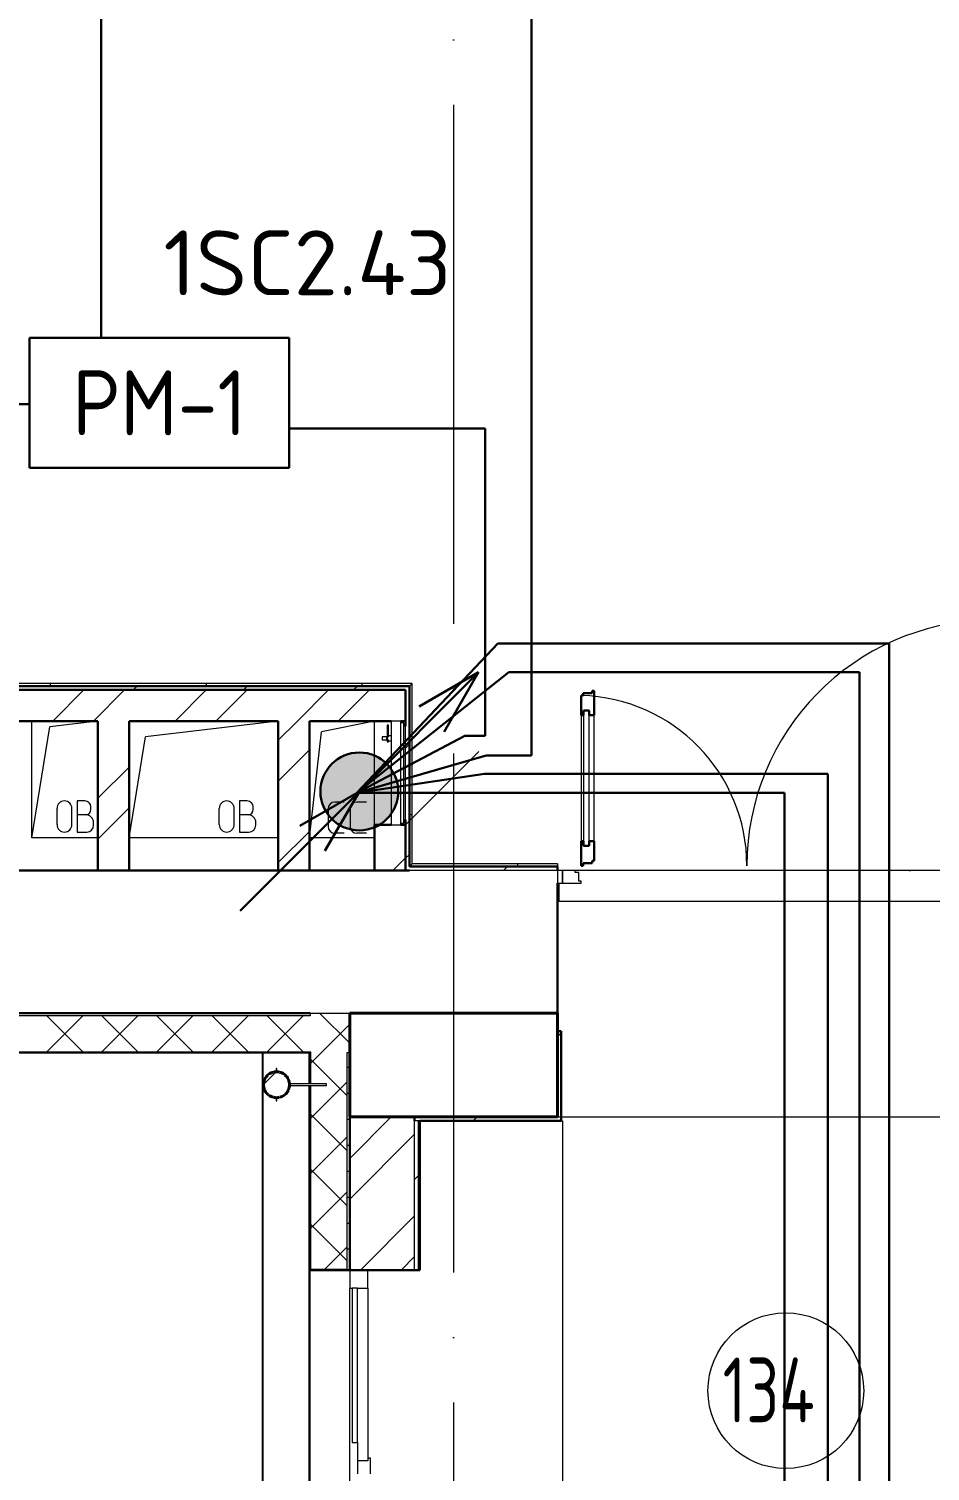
# Model space of a CAD drawing. Header units: millimetres. Extents: x -1073752 to 1436911, y -1379358 to 94781.
# Drawn here: x -1027003 to -1023531, y -888034 to -882477 of the extents above; entities that cross this region are included whole.
import ezdxf
from ezdxf.enums import TextEntityAlignment as Align

# ---------------------------------------------------------------- set-up
doc = ezdxf.new("R2010")
doc.units = ezdxf.units.MM
doc.set_wipeout_variables(frame=1)
doc.linetypes.add('ADSK_Линия сетки', pattern=[25, 20, -2.5, 0, -2.5])
doc.linetypes.add('ADSK_Сверху', pattern=[450, 300, -150])
for name, color, linetype, lineweight in [('_ Окна', 7, 'Continuous', 9), ('Provodka', 151, 'Continuous', 30), ('RC-Прочее_оборудование', 1, 'Continuous', 30), ('Двери', 252, 'Continuous', 9), ('лс', 5, 'Continuous', 30), ('Марки помещений', 7, 'Continuous', 20), ('Несущие колонны', 7, 'Continuous', 18), ('Обобщенные модели', 252, 'Continuous', 18), ('Оборудование', 7, 'Continuous', 18), ('Ограждение', 252, 'Continuous', 9), ('Окна', 7, 'Continuous', 9), ('Оси', 252, 'Continuous', 9), ('Перекрытие', 252, 'Continuous', 18), ('Стены внутренние', 7, 'Continuous', 18), ('Стены наружные', 7, 'Continuous', 18), ('Стены штриховка', 7, 'Continuous', 9)]:
    doc.layers.add(name, color=color, linetype=linetype, lineweight=lineweight)
doc.layers.add('Двери открывание', color=7, linetype='Continuous', lineweight=9, true_color=0xc0c0c0)
doc.layers.add('Линии', color=7, linetype='Continuous', lineweight=9, true_color=0x00a600)
doc.layers.add('Стены', color=194, linetype='Continuous')
doc.styles.add('GOST Common_3', font='', dxfattribs={"height": 3.5})
doc.styles.add('ISOCPEUR', font='isocpeur.ttf', dxfattribs={"height": 250})
doc.styles.add('RubezhCAD', font='isocpeur.ttf')
doc.styles.get("Standard").update_dxf_attribs({"font": 'arial.ttf'})
doc.styles.get('GOST Common_3').set_extended_font_data('GOST 2.304 type A')
pattern_1 = [(0, (-32119.8, 96), (0, 600), []), (90, (-32119.8, 96), (-600, 4e-14), [])]

# ---------------------------------------------------------------- blocks, each defined once
blk = doc.blocks.new('1 этаж')
at = {"layer": 'Обобщенные модели', "lineweight": 9, "true_color": 0x636466}
h = blk.add_hatch(dxfattribs=at)
h.set_pattern_fill('FP_8', color=251, style=0, pattern_type=2)
h.set_pattern_definition([(45, (-32119.82, 96), (-106.066, 106.066), [])])
h.paths.add_polyline_path([(-33647.3, 10881.5), (-33624.9, 10882.4), (-33605.5, 10892.5), (-33592.3, 10910.6), (-33587.8, 10930.3), (-33593.5, 10952.9), (-33608.5, 10970.3), (-33628.3, 10979), (-33651.3, 10977.9), (-33670.3, 10967.7), (-33683.3, 10949.9), (-33687.8, 10930.3), (-33682.1, 10907.6), (-33667.1, 10890.3), (-33649.2, 10881.8)])
at = {"layer": 'Ограждение', "true_color": 0x636466}
h = blk.add_hatch(dxfattribs=at)
h.set_pattern_fill('FP_25', color=251, style=0, pattern_type=2)
h.set_pattern_definition(pattern_1)
h.paths.add_polyline_path([(-33140.8, 12466.3), (-33125.8, 12466.3), (-33115.8, 12476.3), (-34690.8, 12476.3), (-34690.8, 12466.3), (-33401.2, 12466.3)])
h = blk.add_hatch(dxfattribs=at)
h.set_pattern_fill('FP_25', color=251, style=0, pattern_type=2)
h.set_pattern_definition(pattern_1)
h.paths.add_polyline_path([(-33125.8, 11771.3), (-33115.8, 11781.3), (-33115.8, 12476.3), (-33125.8, 12466.3), (-33125.8, 11968.6)])
h = blk.add_hatch(dxfattribs=at)
h.set_pattern_fill('FP_25', color=251, style=0, pattern_type=2)
h.set_pattern_definition(pattern_1)
h.paths.add_polyline_path([(-33042.5, 11771.3), (-32555.8, 11771.3), (-32555.8, 11781.3), (-33115.8, 11781.3), (-33125.8, 11771.3)])
at = {"color": 251, "lineweight": 18, "true_color": 0x636466}
for p, q in [((-33510.8, 11881.3), (-33464, 12289.5)), ((-33260.8, 12331.3), (-33464, 12289.5)), ((-33376.6, 12019.4), (-33413.1, 12019.4)), ((-33291.6, 12019.4), (-33328.1, 12019.4)), ((-33439.2, 11993.3), (-33439.2, 11925.5)), ((-33354.2, 11993.3), (-33354.2, 11925.5)), ((-33376.6, 11899.4), (-33413.1, 11899.4)), ((-33291.6, 11899.4), (-33328.1, 11899.4)), ((-33260.8, 11881.3), (-33510.8, 11881.3))]:
    blk.add_line(p, q, dxfattribs=at)
for centre, start, end in [((-33413.1, 11993.3), 90, 180), ((-33328.1, 11993.3), 90, 180), ((-33413.1, 11925.5), 180, 270), ((-33328.1, 11925.5), 180, 270)]:
    blk.add_arc(centre, 26.1, start, end, dxfattribs=at)
at = {"layer": '_ Окна', "color": 251, "lineweight": 18, "true_color": 0x636466}
for p, q in [((-33355.8, 10216.3), (-33355.8, 10146.3)), ((-33285.8, 10146.3), (-33285.8, 10216.3)), ((-33355.8, 10146.3), (-33345.8, 10146.3)), ((-33325.8, 10146.3), (-33285.8, 10146.3)), ((-33285.8, 9481.3), (-33325.8, 9481.3)), ((-33325.8, 9481.3), (-33325.8, 9431.3)), ((-33275.8, 9491.3), (-33285.8, 9491.3)), ((-33285.8, 9491.3), (-33285.8, 9481.3)), ((-33275.8, 9431.3), (-33275.8, 9491.3))]:
    blk.add_line(p, q, dxfattribs=at)
at = {"layer": '_ Окна', "color": 251, "true_color": 0x636466}
for p, q in [((-33325.8, 10146.3), (-33345.8, 10146.3)), ((-33345.8, 10146.3), (-33345.8, 9551.3)), ((-33325.8, 9551.3), (-33325.8, 10146.3)), ((-33345.8, 9551.3), (-33325.8, 9551.3))]:
    blk.add_line(p, q, dxfattribs=at)
at = {"layer": 'Двери', "color": 251, "lineweight": 30, "true_color": 0x636466}
for p, q in [((-32455.8, 12430.3), (-32463.8, 12430.3)), ((-32463.8, 12430.3), (-32463.8, 12354.3)), ((-32421.8, 12439.3), (-32455.8, 12439.3)), ((-32455.8, 12439.3), (-32455.8, 12430.3)), ((-32413.8, 12448.3), (-32421.8, 12448.3)), ((-32421.8, 12448.3), (-32421.8, 12439.3)), ((-32413.8, 12354.3), (-32413.8, 12448.3)), ((-32454.8, 12354.3), (-32463.8, 12354.3)), ((-32454.8, 12372.3), (-32454.8, 12354.3)), ((-32433.8, 12372.3), (-32454.8, 12372.3)), ((-32433.8, 12354.3), (-32433.8, 12372.3)), ((-32413.8, 12354.3), (-32433.8, 12354.3)), ((-32463.8, 11868.3), (-32463.8, 11774.3)), ((-32454.8, 11868.3), (-32463.8, 11868.3)), ((-32454.8, 11850.3), (-32454.8, 11868.3)), ((-32433.8, 11850.3), (-32454.8, 11850.3)), ((-32433.8, 11868.3), (-32433.8, 11850.3)), ((-32413.8, 11868.3), (-32433.8, 11868.3)), ((-32413.8, 11792.3), (-32413.8, 11868.3)), ((-32455.8, 11774.3), (-32455.8, 11783.3)), ((-32455.8, 11783.3), (-32421.8, 11783.3)), ((-32421.8, 11783.3), (-32421.8, 11792.3)), ((-32421.8, 11792.3), (-32413.8, 11792.3)), ((-32463.8, 11774.3), (-32455.8, 11774.3))]:
    blk.add_line(p, q, dxfattribs=at)
at = {"layer": 'Двери', "color": 251, "true_color": 0x636466}
for p, q in [((-32463.8, 12354.3), (-32463.8, 11868.3)), ((-32454.8, 12372.3), (-32454.8, 11850.3)), ((-32433.8, 12372.3), (-32454.8, 12372.3)), ((-32433.8, 11850.3), (-32433.8, 12372.3)), ((-32413.8, 11868.3), (-32413.8, 12354.3)), ((-32454.8, 11850.3), (-32433.8, 11850.3)), ((-32555.8, 11756.3), (-32555.8, 11706.3)), ((-32535.8, 11756.3), (-32555.8, 11756.3)), ((-32535.8, 11706.3), (-32535.8, 11756.3)), ((-32486.8, 11756.3), (-32535.8, 11756.3)), ((-32535.8, 11756.3), (-32535.8, 11706.3)), ((-32486.8, 11748.3), (-32486.8, 11756.3)), ((-32472.8, 11748.3), (-32486.8, 11748.3)), ((-32472.8, 11714.3), (-32472.8, 11748.3)), ((-32555.8, 11706.3), (-32535.8, 11706.3)), ((-32535.8, 11706.3), (-32463.8, 11706.3)), ((-32463.8, 11714.3), (-32472.8, 11714.3)), ((-32463.8, 11706.3), (-32463.8, 11714.3))]:
    blk.add_line(p, q, dxfattribs=at)
at = {"layer": 'Двери открывание', "color": 251, "true_color": 0x636466}
for centre, radius, start, end in [((-30879.8, 11774.3), 946, 91.0903, 180), ((-32481.8, 11774.3), 656, 0, 88.4277)]:
    blk.add_arc(centre, radius, start, end, dxfattribs=at)
at = {"layer": 'Линии', "color": 251, "lineweight": 18, "ltscale": 100, "true_color": 0x636466}
for p, q in [((-34580.8, 11881.3), (-34580.8, 12331.3)), ((-34580.8, 11881.3), (-34511.3, 12309.5)), ((-34325.8, 12331.3), (-34511.3, 12309.5)), ((-33630.8, 12331.3), (-34142.5, 12271.3)), ((-34205.8, 11881.3), (-34142.5, 12271.3)), ((-34375.8, 12023.8), (-34405.8, 12023.8)), ((-34405.8, 12023.8), (-34405.8, 11903.8)), ((-33750.8, 12023.8), (-33780.8, 12023.8)), ((-33780.8, 12023.8), (-33780.8, 11903.8)), ((-34483.4, 11932.5), (-34483.4, 11995.1)), ((-34426, 11932.5), (-34426, 11995.1)), ((-34372.5, 11970.5), (-34405.8, 11970.5)), ((-34352.5, 11990.5), (-34352.5, 12000.5)), ((-33858.3, 11932.5), (-33858.3, 11995.1)), ((-33800.9, 11932.5), (-33800.9, 11995.1)), ((-33747.4, 11970.5), (-33780.8, 11970.5)), ((-33727.4, 11990.5), (-33727.4, 12000.5)), ((-34405.8, 11903.8), (-34369.1, 11903.8)), ((-34342.5, 11930.5), (-34342.5, 11940.5)), ((-33780.8, 11903.8), (-33744.1, 11903.8)), ((-33717.4, 11930.5), (-33717.4, 11940.5)), ((-34325.8, 11881.3), (-34580.8, 11881.3)), ((-33630.8, 11881.3), (-34205.8, 11881.3))]:
    blk.add_line(p, q, dxfattribs=at)
at = {"layer": 'Линии', "color": 251, "linetype": 'ADSK_Сверху', "ltscale": 100, "true_color": 0x636466}
blk.add_line((-32555.8, 10806.3), (-30805.8, 10806.3), dxfattribs=at)
at = {"layer": 'Линии', "color": 251, "lineweight": 18, "true_color": 0x636466}
for centre, radius, start, end in [((-34454.7, 11995.1), 28.7, 0, 180), ((-34375.8, 12000.5), 23.3, 0, 90), ((-33829.6, 11995.1), 28.7, 0, 180), ((-33750.8, 12000.5), 23.3, 0, 90), ((-34372.5, 11990.5), 20, 270, 0), ((-34372.5, 11940.5), 30, 0, 90), ((-33747.4, 11990.5), 20, 270, 0), ((-33747.4, 11940.5), 30, 0, 90), ((-34454.7, 11932.5), 28.7, 180, 0), ((-34369.1, 11930.5), 26.7, 270, 0), ((-33829.6, 11932.5), 28.7, 180, 0), ((-33744.1, 11930.5), 26.7, 270, 0)]:
    blk.add_arc(centre, radius, start, end, dxfattribs=at)
at = {"layer": 'Марки помещений', "color": 251, "true_color": 0x636466}
blk.add_circle((-31675.7, 9751.3), 300, dxfattribs=at)
at = {"layer": 'Несущие колонны', "color": 251, "lineweight": 40, "true_color": 0x636466}
for p, q in [((-33355.8, 11206.3), (-32555.8, 11206.3)), ((-33355.8, 10806.3), (-33355.8, 11206.3)), ((-32555.8, 11206.3), (-33355.8, 11206.3)), ((-33355.8, 11206.3), (-33355.8, 10806.3)), ((-32555.8, 11206.3), (-32555.8, 10806.3)), ((-32555.8, 10806.3), (-32555.8, 11206.3)), ((-32555.8, 10806.3), (-33355.8, 10806.3)), ((-33105.8, 10806.3), (-32555.8, 10806.3))]:
    blk.add_line(p, q, dxfattribs=at)
at = {"layer": 'Несущие колонны', "color": 251, "true_color": 0x636466}
blk.add_line((-33355.8, 10806.3), (-33105.8, 10806.3), dxfattribs=at)
at = {"layer": 'Обобщенные модели', "color": 251, "true_color": 0x636466}
for p, q in [((-33636.8, 10992.3), (-33638.8, 10992.3)), ((-33638.8, 10992.3), (-33638.8, 10982.3)), ((-33636.8, 10992.3), (-33638.8, 10992.3)), ((-33638.8, 10992.3), (-33638.8, 10982.3)), ((-33636.8, 10992.3), (-33638.8, 10992.3)), ((-33638.8, 10992.3), (-33638.8, 10982.3)), ((-33636.8, 10992.3), (-33638.8, 10992.3)), ((-33638.8, 10992.3), (-33638.8, 10982.3)), ((-33638.8, 10980.3), (-33638.8, 10982.3)), ((-33636.8, 10980.3), (-33638.8, 10980.3)), ((-33636.8, 10982.3), (-33636.8, 10992.3)), ((-33636.8, 10982.3), (-33636.8, 10992.3)), ((-33636.8, 10982.3), (-33636.8, 10992.3)), ((-33636.8, 10982.3), (-33636.8, 10992.3)), ((-33636.8, 10982.3), (-33636.8, 10980.3)), ((-33445.8, 10933.6), (-33585.8, 10933.6)), ((-33585.8, 10933.6), (-33585.8, 10931.1)), ((-33585.8, 10929.4), (-33585.8, 10927)), ((-33585.8, 10927), (-33445.8, 10927)), ((-33445.8, 10927), (-33445.8, 10933.6)), ((-33638.8, 10878.3), (-33638.8, 10880.3)), ((-33638.8, 10880.3), (-33636.8, 10880.3)), ((-33638.8, 10878.3), (-33638.8, 10868.3)), ((-33638.8, 10878.3), (-33638.8, 10868.3)), ((-33638.8, 10878.3), (-33638.8, 10868.3)), ((-33638.8, 10878.3), (-33638.8, 10868.3)), ((-33638.8, 10868.3), (-33636.8, 10868.3)), ((-33638.8, 10868.3), (-33636.8, 10868.3)), ((-33638.8, 10868.3), (-33636.8, 10868.3)), ((-33638.8, 10868.3), (-33636.8, 10868.3)), ((-33636.8, 10880.3), (-33636.8, 10878.3)), ((-33636.8, 10868.3), (-33636.8, 10878.3)), ((-33636.8, 10868.3), (-33636.8, 10878.3)), ((-33636.8, 10868.3), (-33636.8, 10878.3)), ((-33636.8, 10868.3), (-33636.8, 10878.3))]:
    blk.add_line(p, q, dxfattribs=at)
for radius, start, end in [(52, 0, 180), (50, 0, 180), (52, 180, 0), (50, 180, 0)]:
    blk.add_arc((-33637.8, 10930.3), radius, start, end, dxfattribs=at)
at = {"layer": 'Обобщенные модели', "color": 251, "lineweight": 40, "true_color": 0x636466}
for start, end in [(156.6941, 180), (131.0768, 152.8285), (103.6312, 126.2008), (78.9964, 101.0036), (53.7992, 76.3688), (27.1715, 49.417), (0, 23.3059), (180, 203.3059), (207.1715, 228.9232), (310.583, 332.8285), (336.6941, 0), (233.7992, 256.3688), (258.9964, 281.0036), (284.3935, 306.2008)]:
    blk.add_arc((-33637.8, 10930.3), 50, start, end, dxfattribs=at)
at = {"layer": 'Оборудование', "color": 251, "true_color": 0x636466}
for p, q in [((-33211.2, 12315.4), (-33211.2, 12269.6)), ((-33206.2, 12315.4), (-33211.2, 12315.4)), ((-33206.2, 12269.6), (-33206.2, 12315.4)), ((-33159.4, 12331.3), (-33195.8, 12331.3)), ((-33195.8, 12331.3), (-33195.8, 11931.3)), ((-33158.5, 11932.2), (-33158.5, 12330.4)), ((-33148.8, 12324.3), (-33158.5, 12324.3)), ((-33147.8, 11939.2), (-33147.8, 12323.3)), ((-33140.8, 12312.3), (-33146.3, 12312.3)), ((-33140.8, 11950.3), (-33140.8, 12312.3)), ((-33213.7, 12270.9), (-33231.1, 12270.9)), ((-33231.1, 12270.9), (-33231.1, 12258.6)), ((-33231.1, 12258.6), (-33213.7, 12258.6)), ((-33211.7, 12272.8), (-33213.7, 12270.9)), ((-33213.7, 12270.9), (-33213.7, 12258.6)), ((-33213.7, 12258.6), (-33211.7, 12256.7)), ((-33195.8, 12274.4), (-33211.7, 12274.4)), ((-33211.7, 12274.4), (-33211.7, 12255.1)), ((-33211.7, 12255.1), (-33195.8, 12255.1)), ((-33211.2, 12259.9), (-33211.2, 12251.7)), ((-33211.2, 12251.7), (-33206.2, 12251.7)), ((-33206.2, 12251.7), (-33206.2, 12259.9)), ((-33140.8, 11931.3), (-32858, 12214.1)), ((-33146.3, 11950.3), (-33140.8, 11950.3)), ((-33195.8, 11931.3), (-33159.4, 11931.3)), ((-33158.5, 11938.3), (-33148.8, 11938.3))]:
    blk.add_line(p, q, dxfattribs=at)
for points, knots in [([(-33158.5, 12330.4), (-33158.5, 12330.4), (-33158.5, 12330.6), (-33158.6, 12330.7), (-33158.6, 12330.8), (-33158.8, 12331), (-33159, 12331.2), (-33159.2, 12331.2), (-33159.3, 12331.3), (-33159.4, 12331.3)], [0, 0, 0, 0, 0.166667, 0.25, 0.333333, 0.5, 0.666667, 0.833333, 1, 1, 1, 1]), ([(-33147.8, 12323.3), (-33147.8, 12323.4), (-33147.8, 12323.5), (-33147.9, 12323.7), (-33147.9, 12323.8), (-33148, 12323.9), (-33148.1, 12324), (-33148.3, 12324.2), (-33148.5, 12324.2), (-33148.7, 12324.3), (-33148.8, 12324.3)], [0, 0, 0, 0, 0.166667, 0.25, 0.333333, 0.416667, 0.541667, 0.666667, 0.833333, 1, 1, 1, 1]), ([(-33146.3, 12312.3), (-33146.4, 12312.3), (-33146.6, 12312.3), (-33146.9, 12312.4), (-33147, 12312.5), (-33147.2, 12312.6), (-33147.4, 12312.7), (-33147.5, 12312.9), (-33147.6, 12313), (-33147.7, 12313.2), (-33147.8, 12313.5), (-33147.8, 12313.7), (-33147.8, 12313.8)], [0, 0, 0, 0, 0.166667, 0.25, 0.333333, 0.416667, 0.5, 0.583333, 0.666667, 0.75, 0.833333, 1, 1, 1, 1]), ([(-33147.8, 11948.7), (-33147.8, 11948.9), (-33147.8, 11949.1), (-33147.7, 11949.3), (-33147.6, 11949.5), (-33147.5, 11949.7), (-33147.4, 11949.8), (-33147.2, 11950), (-33147, 11950.1), (-33146.9, 11950.2), (-33146.6, 11950.2), (-33146.4, 11950.3), (-33146.3, 11950.3)], [-1, -1, -1, -1, -0.833333, -0.75, -0.666667, -0.583333, -0.5, -0.416667, -0.333333, -0.25, -0.166667, 0, 0, 0, 0]), ([(-33159.4, 11931.3), (-33159.3, 11931.3), (-33159.2, 11931.3), (-33159, 11931.4), (-33158.8, 11931.5), (-33158.6, 11931.7), (-33158.6, 11931.8), (-33158.5, 11932), (-33158.5, 11932.1), (-33158.5, 11932.2)], [-1, -1, -1, -1, -0.833333, -0.666667, -0.5, -0.333333, -0.25, -0.166667, 0, 0, 0, 0]), ([(-33148.8, 11938.3), (-33148.7, 11938.3), (-33148.5, 11938.3), (-33148.3, 11938.4), (-33148.1, 11938.5), (-33148, 11938.6), (-33147.9, 11938.7), (-33147.9, 11938.9), (-33147.8, 11939), (-33147.8, 11939.1), (-33147.8, 11939.2)], [-1, -1, -1, -1, -0.833333, -0.666667, -0.541667, -0.416667, -0.333333, -0.25, -0.166667, 0, 0, 0, 0])]:
    blk.add_open_spline(points, degree=3, knots=knots, dxfattribs=at)
at = {"layer": 'Ограждение', "color": 251, "true_color": 0x636466}
for p, q in [((-33115.8, 12476.3), (-34690.8, 12476.3)), ((-33115.8, 12476.3), (-33125.8, 12466.3)), ((-33115.8, 11781.3), (-33115.8, 12476.3)), ((-33125.8, 11771.3), (-33115.8, 11781.3)), ((-32555.8, 11781.3), (-33115.8, 11781.3)), ((-32555.8, 11781.3), (-32555.8, 11771.3)), ((-32540.8, 10791.3), (-32535.8, 10791.3)), ((-32535.8, 10791.3), (-32535.8, 7401.3))]:
    blk.add_line(p, q, dxfattribs=at)
at = {"layer": 'Окна', "color": 251, "true_color": 0x636466}
for p, q in [((-33355.8, 8186.3), (-33355.8, 10146.3)), ((-33285.8, 10146.3), (-33285.8, 9491.3)), ((-33325.8, 9551.3), (-33325.8, 9481.3))]:
    blk.add_line(p, q, dxfattribs=at)
at = {"layer": 'Оси', "color": 251, "linetype": 'ADSK_Линия сетки', "ltscale": 100, "true_color": 0x636466}
for p, q in [((-32955.8, 32206.9), (-32955.8, -33769.9)), ((-26448.4, 11756.3), (-72528.1, 11756.3))]:
    blk.add_line(p, q, dxfattribs=at)
at = {"layer": 'Перекрытие', "color": 251, "ltscale": 100, "true_color": 0x636466}
for p, q in [((-34580.8, 11881.3), (-34580.8, 12331.3)), ((-34325.8, 11881.3), (-34580.8, 11881.3)), ((-33630.8, 11881.3), (-34205.8, 11881.3)), ((-30874.8, 11756.3), (-32486.8, 11756.3))]:
    blk.add_line(p, q, dxfattribs=at)
at = {"layer": 'Стены', "color": 251, "true_color": 0x636466}
for p, q in [((-33690.8, -4641.7), (-33690.8, 11054.3)), ((-33510.8, 10933.1), (-33510.8, 11054.3)), ((-33510.8, 6236.3), (-33510.8, 10927.4))]:
    blk.add_line(p, q, dxfattribs=at)
at = {"layer": 'Стены внутренние', "color": 251, "lineweight": 30, "true_color": 0x636466}
for p, q in [((-34325.8, 11756.3), (-34705.8, 11756.3)), ((-33630.8, 11756.3), (-34205.8, 11756.3)), ((-33260.8, 11756.3), (-33510.8, 11756.3)), ((-32555.8, 11206.3), (-32555.8, 11706.3)), ((-35255.8, 11206.3), (-33507.8, 11206.3)), ((-33355.8, 11206.3), (-32555.8, 11206.3)), ((-33355.8, 11054.3), (-33355.8, 11206.3)), ((-35407.8, 11054.3), (-33507.8, 11054.3)), ((-33507.8, 11054.3), (-33507.8, 10932.9)), ((-33507.8, 10927.4), (-33507.8, 10216.3)), ((-33507.8, 10216.3), (-33365.8, 10216.3))]:
    blk.add_line(p, q, dxfattribs=at)
at = {"layer": 'Стены внутренние', "color": 251, "true_color": 0x636466}
for p, q in [((-32555.8, 11756.3), (-33125.8, 11756.3)), ((-33507.8, 11206.3), (-33355.8, 11206.3)), ((-33507.8, 8116.3), (-33507.8, 10216.3))]:
    blk.add_line(p, q, dxfattribs=at)
at = {"layer": 'Стены внутренние', "color": 251, "linetype": 'Continuous', "lineweight": 9, "true_color": 0x636466}
for p, q in [((-34523.9, 11056.3), (-34383.9, 11196.3)), ((-34382.7, 11056.3), (-34522.7, 11196.3)), ((-34311.7, 11056.3), (-34171.7, 11196.3)), ((-34170.5, 11056.3), (-34310.5, 11196.3)), ((-34099.6, 11056.3), (-33959.6, 11196.3)), ((-33958.4, 11056.3), (-34098.4, 11196.3)), ((-33887.5, 11056.3), (-33747.5, 11196.3)), ((-33746.3, 11056.3), (-33886.3, 11196.3)), ((-33675.3, 11056.3), (-33535.3, 11196.3)), ((-33534.2, 11056.3), (-33674.2, 11196.3)), ((-33355.8, 11090.1), (-33472, 11206.3)), ((-33463.2, 11056.3), (-33355.8, 11163.7)), ((-33806.8, 11054.3), (-33807.9, 11056.3)), ((-33505.8, 11013.7), (-33463.2, 11056.3)), ((-33365.8, 10887.9), (-33505.8, 11027.9)), ((-33505.8, 10801.5), (-33365.8, 10941.5)), ((-33365.8, 10675.8), (-33505.8, 10815.8)), ((-33505.8, 10589.4), (-33365.8, 10729.4)), ((-33365.8, 10463.7), (-33505.8, 10603.7)), ((-33505.8, 10532.9), (-33507.8, 10536.4)), ((-33505.8, 10377.3), (-33365.8, 10517.3)), ((-33365.8, 10251.5), (-33505.8, 10391.5)), ((-33452.7, 10218.3), (-33365.8, 10305.2))]:
    blk.add_line(p, q, dxfattribs=at)
at = {"layer": 'Стены наружные', "color": 251, "lineweight": 30, "true_color": 0x636466}
for p, q in [((-33140.8, 12451.3), (-34705.8, 12451.3)), ((-33125.8, 12466.3), (-34690.8, 12466.3)), ((-33140.8, 12451.3), (-33140.8, 12312.3)), ((-33125.8, 11771.3), (-33125.8, 12466.3)), ((-34705.8, 12331.3), (-34325.8, 12331.3)), ((-34325.8, 12331.3), (-34325.8, 11756.3)), ((-34205.8, 12331.3), (-33630.8, 12331.3)), ((-34205.8, 11756.3), (-34205.8, 12331.3)), ((-33630.8, 12331.3), (-33630.8, 11756.3)), ((-33510.8, 12331.3), (-33195.8, 12331.3)), ((-33510.8, 11756.3), (-33510.8, 12331.3)), ((-33159.2, 12331.3), (-33140.8, 12331.3)), ((-33140.8, 11950.3), (-33140.8, 11756.3)), ((-33260.8, 11931.3), (-33260.8, 11756.3)), ((-33195.8, 11931.3), (-33260.8, 11931.3)), ((-33140.8, 11931.3), (-33159.2, 11931.3)), ((-34325.8, 11756.3), (-34205.8, 11756.3)), ((-33630.8, 11756.3), (-33510.8, 11756.3)), ((-33260.8, 11756.3), (-33125.8, 11756.3)), ((-32555.8, 11771.3), (-33125.8, 11771.3)), ((-32555.8, 11756.3), (-32555.8, 11771.3)), ((-32555.8, 11136.3), (-32555.8, 10806.3)), ((-32540.8, 11136.3), (-32555.8, 11136.3)), ((-32540.8, 10791.3), (-32540.8, 11136.3)), ((-33355.8, 10216.3), (-33355.8, 11054.3)), ((-33105.8, 10791.3), (-33105.8, 10806.3)), ((-32555.8, 10806.3), (-33105.8, 10806.3)), ((-33085.8, 10791.3), (-32540.8, 10791.3)), ((-33085.8, 10216.3), (-33085.8, 10791.3)), ((-33365.8, 10216.3), (-33085.8, 10216.3))]:
    blk.add_line(p, q, dxfattribs=at)
at = {"layer": 'Стены наружные', "color": 251, "linetype": 'Continuous', "lineweight": 9, "true_color": 0x636466}
for p, q in [((-34499.9, 12331.3), (-34379.9, 12451.3)), ((-34342.8, 12331.3), (-34222.8, 12451.3)), ((-34189.5, 12451.3), (-34174.5, 12466.3)), ((-34028.5, 12331.3), (-33908.5, 12451.3)), ((-33871.3, 12331.3), (-33751.3, 12451.3)), ((-33765.3, 12451.3), (-33750.3, 12466.3)), ((-33557, 12331.3), (-33437, 12451.3)), ((-33399.8, 12331.3), (-33279.8, 12451.3)), ((-33341, 12451.3), (-33326, 12466.3)), ((-33630.8, 12257.5), (-33557, 12331.3)), ((-33140.8, 12227.2), (-33125.8, 12242.2)), ((-33630.8, 12100.3), (-33510.8, 12220.3)), ((-34325.8, 12033.9), (-34205.8, 12153.9)), ((-34325.8, 11876.8), (-34205.8, 11996.8)), ((-33630.8, 11786), (-33510.8, 11906)), ((-33189.1, 11756.3), (-33140.8, 11804.5)), ((-33140.8, 11802.9), (-33125.8, 11817.9)), ((-32763.2, 11756.3), (-32748.2, 11771.3)), ((-32555.8, 11115.2), (-32540.8, 11130.2)), ((-33355.8, 10996), (-33365.8, 10996)), ((-33355.8, 10896), (-33365.8, 10896)), ((-33355.8, 10796), (-33365.8, 10796)), ((-33355.8, 10646.6), (-33196.1, 10806.3)), ((-32879.7, 10791.3), (-32864.7, 10806.3)), ((-33355.8, 10489.5), (-33105.8, 10739.5)), ((-33090.8, 10721.6), (-33085.8, 10726.6)), ((-33355.8, 10696), (-33365.8, 10696)), ((-33090.8, 10650.9), (-33085.8, 10655.9)), ((-33355.8, 10596), (-33365.8, 10596)), ((-33105.8, 10565.2), (-33090.8, 10580.2)), ((-33090.8, 10580.2), (-33085.8, 10585.2)), ((-33090.8, 10509.4), (-33085.8, 10514.4)), ((-33355.8, 10496), (-33365.8, 10496)), ((-33355.8, 10396), (-33365.8, 10396)), ((-33314.7, 10216.3), (-33105.8, 10425.1)), ((-33090.8, 10438.7), (-33085.8, 10443.7)), ((-33090.8, 10368), (-33085.8, 10373)), ((-33355.8, 10296), (-33365.8, 10296)), ((-33090.8, 10297.3), (-33085.8, 10302.3)), ((-33157.5, 10216.3), (-33105.8, 10268)), ((-33090.8, 10226.6), (-33085.8, 10231.6))]:
    blk.add_line(p, q, dxfattribs=at)
at = {"layer": 'Стены наружные', "color": 251, "true_color": 0x636466}
for p, q in [((-33260.8, 11931.3), (-33260.8, 12331.3)), ((-32548.3, 11636.3), (-32548.3, 11706.3)), ((-30813.3, 11636.3), (-32548.3, 11636.3)), ((-33105.8, 10806.3), (-33355.8, 10806.3))]:
    blk.add_line(p, q, dxfattribs=at)
at = {"layer": 'Стены штриховка', "color": 251, "true_color": 0x636466}
for p, q in [((-33507.8, 11196.3), (-35255.8, 11196.3)), ((-33507.8, 11206.3), (-33507.8, 11196.3)), ((-33505.8, 11056.3), (-35407.8, 11056.3)), ((-33505.8, 10932.9), (-33505.8, 11056.3)), ((-33365.8, 10216.3), (-33365.8, 11054.3)), ((-33365.8, 11054.3), (-33355.8, 11054.3)), ((-33505.8, 10218.3), (-33505.8, 10927.4)), ((-33105.8, 10216.3), (-33105.8, 10791.3)), ((-33085.8, 10791.3), (-33105.8, 10791.3)), ((-33090.8, 10216.3), (-33090.8, 10791.3)), ((-33365.8, 10218.3), (-33505.8, 10218.3))]:
    blk.add_line(p, q, dxfattribs=at)
at = {"layer": 'Марки помещений', "color": 251, "true_color": 0x636466, "style": 'GOST Common_3', "width": 0.9}
blk.add_text('134', height=250, dxfattribs=at).set_placement((-31919.1, 9629))
blk = doc.blocks.new('*U2572')
at = {"layer": 'Provodka'}
h = blk.add_hatch(color=256, dxfattribs=at)
h.paths.add_polyline_path([(150, 0, 0.198912), (106.1, 106.1), (0, 0), (-75, -129.9, 0.57735)])
h.paths.add_polyline_path([(0, 0), (-106.1, -106.1, 0.065543), (-75, -129.9)])
h.paths.add_polyline_path([(0, 0), (-129.9, -75, 0.065543), (-106.1, -106.1)])
h.paths.add_polyline_path([(106.1, 106.1, 0.668179), (-150, 0, 0.131652), (-129.9, -75), (0, 0)])
at = {"layer": 'Provodka', "color": 1}
for p, q in [((0, 0), (459.6, 459.6)), ((459.6, 459.6), (230.4, 327.3)), ((459.6, 459.6), (327.3, 230.4)), ((-459.6, -459.6), (0, 0)), ((0, 0), (-229.3, -132.4)), ((0, 0), (-132.4, -229.3))]:
    blk.add_line(p, q, dxfattribs=at)
at = {"layer": 'Provodka'}
blk.add_circle((0, 0), 150, dxfattribs=at)
blk = doc.blocks.new('РМ1')
at = {"layer": 'RC-Прочее_оборудование'}
blk.add_point((0, 0), dxfattribs=at)
blk.add_attdef('PSTN', text='', height=2.5, dxfattribs=at).set_placement((5.721, 2.541), align=Align.BOTTOM_CENTER)
blk.add_wipeout([(4.999, 2.501), (4.999, -2.501), (-4.999, -2.501), (-4.999, 2.501)]).dxf.layer = 'RC-Прочее_оборудование'
blk.add_wipeout([(-4.999, -2.501), (-4.999, 2.501), (4.999, 2.501), (4.999, -2.501)]).dxf.layer = 'RC-Прочее_оборудование'
for p, q in [((-4.999, 2.501), (4.999, 2.501)), ((-4.999, -2.501), (-4.999, 2.501)), ((-4.999, 2.501), (-4.999, 2.501)), ((4.999, 2.501), (4.999, -2.501)), ((4.999, -2.501), (-4.999, -2.501))]:
    blk.add_line(p, q, dxfattribs=at)
at = {"layer": 'RC-Прочее_оборудование', "ltscale": 100, "style": 'ISOCPEUR', "width": 0.9}
blk.add_text('РМ-1', height=2.5, dxfattribs=at).set_placement((0.001, -0.001), align=Align.MIDDLE)

msp = doc.modelspace()

# ---------------------------------------------------------------- linework, layer by layer
at = {"layer": 'лс'}
for p, q in [((-1026724.8, -878718.2), (-1026724.8, -883667.7)), ((-1025067, -885277.2), (-1025067, -879211.1)), ((-1026720.8, -883704.5), (-1026720.8, -884016.9)), ((-1026720.8, -884016.9), (-1025245.7, -884016.9)), ((-1025245.7, -884016.9), (-1025245.7, -885201.5)), ((-1025324.3, -885201.5), (-1025739.6, -885420.9)), ((-1025245.7, -885201.5), (-1025324.3, -885201.5)), ((-1025739.6, -885420.9), (-1025241.5, -885277.2)), ((-1025241.5, -885277.2), (-1025067, -885277.2)), ((-1025739.6, -885420.9), (-1025247.6, -885347.3)), ((-1025247.6, -885347.3), (-1023924.7, -885347.3)), ((-1023924.7, -885347.3), (-1023924.7, -909555.2)), ((-1025739.6, -885420.9), (-1024092, -885420.9)), ((-1024092, -885420.9), (-1024092, -909554.2))]:
    msp.add_line(p, q, dxfattribs=at)
at = {"layer": 'лс', "color": 96, "true_color": 0x008800}
msp.add_line((-1027218.8, -883922.9), (-1027000.3, -883922.9), dxfattribs=at)
at = {"layer": 'лс', "color": 4}
for p, q in [((-1025739.6, -885420.9), (-1025196.4, -884844.9)), ((-1025196.4, -884844.9), (-1023689, -884844.9)), ((-1023689, -884844.9), (-1023689, -911238.1)), ((-1025154.4, -884955.2), (-1025739.6, -885420.9)), ((-1023803.7, -884955.2), (-1025154.4, -884955.2)), ((-1023803.7, -911095.2), (-1023803.7, -884955.2))]:
    msp.add_line(p, q, dxfattribs=at)

# ---------------------------------------------------------------- block references
for name, p in [('1 этаж', (-992411.4, -897475.7)), ('*U2572', (-1025730.1, -885415.5))]:
    msp.add_blockref(name, p)

# ---------------------------------------------------------------- next in the draw order: block references
ref = msp.add_blockref('РМ1', (-1026500.4, -883917.8), dxfattribs=dict(xscale=100, yscale=100, zscale=100))
ref.add_attrib('PSTN', '1SC2.43', dxfattribs={"layer": 'RC-Прочее_оборудование', "color": 0, "height": 250, "style": 'RubezhCAD'}).set_placement((-1025929.7, -883253.6), align=Align.TOP_CENTER)

doc.saveas('drawing.dxf')
